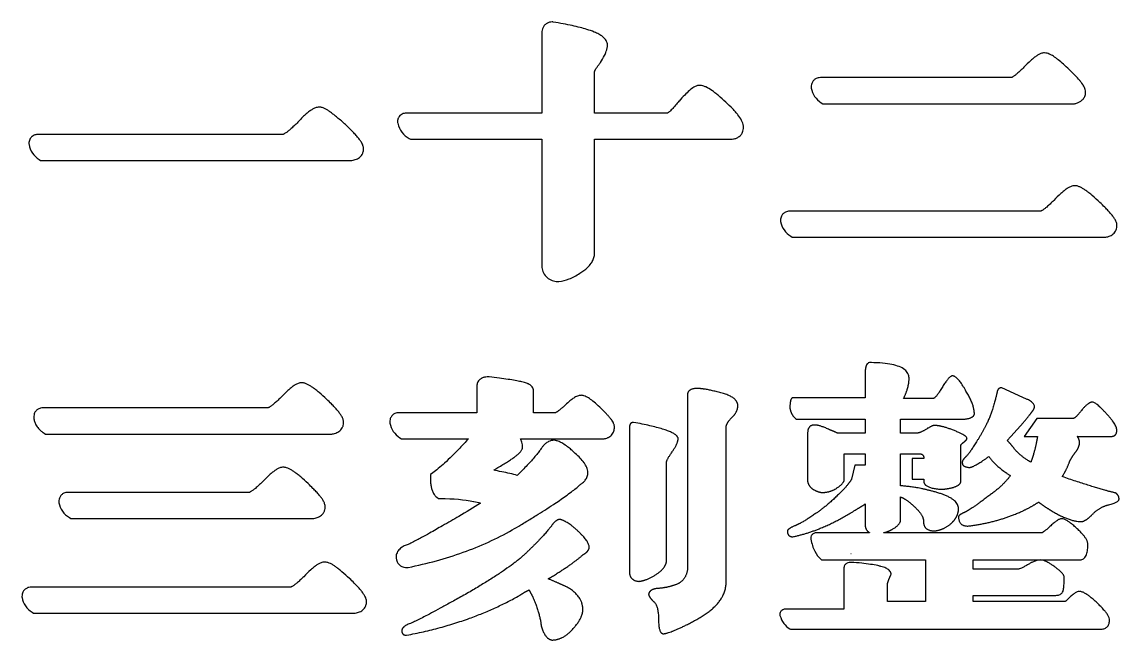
# Model space of a CAD drawing. Header units: millimetres. Extents: x 7 to 1486, y 45 to 924.
# Drawn here: x 761 to 1485, y 45 to 452 of the extents above; entities that cross this region are included whole.
import ezdxf

# ---------------------------------------------------------------- set-up
doc = ezdxf.new("R2010")
doc.units = ezdxf.units.MM
doc.layers.add('Default', color=18, linetype='Continuous', true_color=0x000000)

msp = doc.modelspace()

# ---------------------------------------------------------------- linework, layer by layer
at = {"layer": 'Default'}
for p, q in [((1413.81, 415.74), (1287.95, 415.74)), ((933.42, 378.26), (771.99, 378.26)), ((1433.27, 327.64), (1267.75, 327.64)), ((1317.4, 220.6), (1317.4, 204.54)), ((1421.32, 204.78), (1407.45, 211.1)), ((1317.4, 204.54), (1269.94, 204.54)), ((1362.43, 203.97), (1342.71, 203.97)), ((923.41, 197.82), (775.16, 197.82)), ((1271.89, 190.42), (1317.4, 190.42)), ((1317.4, 190.42), (1317.4, 181.17)), ((1340.77, 190.42), (1383.36, 190.42)), ((1340.77, 181.17), (1340.77, 190.42)), ((1413.54, 178.98), (1421.81, 188.23)), ((1454.42, 190.79), (1430.57, 190.79)), ((1279.44, 181.66), (1279.44, 149.29)), ((1317.4, 181.17), (1299.15, 181.17)), ((1351.72, 181.17), (1340.77, 181.17)), ((1411.1, 176.3), (1413.54, 178.98)), ((1422.3, 178.98), (1431.06, 178.98)), ((1303.53, 167.54), (1317.4, 167.54)), ((1340.77, 167.54), (1353.18, 167.54)), ((1380.44, 148.8), (1380.44, 173.14)), ((1303.53, 150.75), (1303.53, 159.99)), ((1310.47, 159.99), (1308.4, 150.75)), ((1317.4, 159.99), (1310.47, 159.99)), ((1340.77, 150.75), (1340.77, 159.99)), ((1348.43, 164.38), (1348.43, 150.75)), ((1356.1, 164.38), (1348.43, 164.38)), ((1303.53, 150.02), (1303.53, 150.75)), ((1340.77, 146.37), (1340.77, 150.75)), ((1348.43, 150.75), (1356.1, 150.75)), ((1356.1, 150.75), (1356.1, 148.56)), ((911.25, 142.09), (791.71, 142.09)), ((1340.77, 123.73), (1340.77, 139.06)), ((1317.4, 134.44), (1317.4, 120.57)), ((1446.8, 124.72), (1446.55, 124.68)), ((1447.06, 124.7), (1446.8, 124.72)), ((1439.19, 119.55), (1439.18, 119.53)), ((1439.21, 119.57), (1439.19, 119.55)), ((1457.26, 118.08), (1457.24, 118.09)), ((1457.27, 118.06), (1457.26, 118.08)), ((1281.57, 111.75), (1281.57, 111.49)), ((1281.57, 111.49), (1281.64, 111.23)), ((1320.32, 115.46), (1285.76, 115.46)), ((1434.17, 115.46), (1329.57, 115.46)), ((1307.99, 101.58), (1307.91, 101.58)), ((1308.07, 101.58), (1307.99, 101.58)), ((1464.21, 108.45), (1464.2, 108.54)), ((1464.21, 108.35), (1464.21, 108.45)), ((1357.26, 97.57), (1357.26, 70)), ((1388.52, 91.36), (1388.52, 97.57)), ((1388.52, 97.57), (1459.29, 97.57)), ((1433.36, 97.45), (1433.25, 97.45)), ((1433.47, 97.44), (1433.36, 97.45)), ((1303.23, 91.33), (1303.23, 65.08)), ((1334.36, 87.66), (1334.53, 88.02)), ((1334.53, 88.02), (1334.48, 88.41)), ((1418.2, 91.36), (1388.52, 91.36)), ((1442.22, 93.14), (1442.21, 93.15)), ((1442.24, 93.13), (1442.22, 93.14)), ((1332.06, 70), (1332.06, 81.85)), ((1448.64, 84.01), (1448.61, 86.48)), ((938.5, 79.54), (767.37, 79.54)), ((1388.52, 70), (1388.52, 74.11)), ((1388.52, 74.11), (1443.23, 74.11)), ((1458.51, 76.77), (1458.31, 76.74)), ((1458.71, 76.75), (1458.51, 76.77)), ((1357.26, 70), (1332.06, 70)), ((1443.74, 70), (1388.52, 70)), ((1261.13, 61.37), (1261.13, 61.11)), ((1261.13, 61.11), (1261.2, 60.85)), ((1303.23, 65.08), (1265.32, 65.08)), ((1478.57, 58.13), (1478.54, 58.3)), ((1478.57, 57.97), (1478.57, 58.13)), ((1267.79, 52.06), (1268.23, 51.83)), ((1268.23, 51.83), (1473.16, 51.83))]:
    msp.add_line(p, q, dxfattribs=at)
for points in [[(1111.69, 452.44), (1111.36, 452.49), (1111.02, 452.49)], [(1104.1, 444.6), (1104.1, 392.38), (1015.13, 392.38)], [(1147.39, 437.3), (1147.39, 437.63), (1147.33, 437.96)], [(1142.64, 425.59), (1142.74, 425.71), (1142.82, 425.83)], [(1187.08, 392.38), (1138.87, 392.38), (1138.87, 419.67)], [(1208.35, 410.63), (1208.06, 410.64), (1207.76, 410.62)], [(1281.76, 409.55), (1281.76, 409.22), (1281.82, 408.9)], [(1194.67, 400.29), (1194.61, 400.22), (1194.55, 400.15)], [(1288.46, 399.14), (1289.45, 398.5), (1455.4, 398.5), (1455.88, 398.62)], [(1008.94, 386.68), (1008.94, 386.14), (1009.08, 385.62)], [(1237.19, 383.27), (1237.19, 383.5), (1237.17, 383.74)], [(765.8, 372.32), (765.8, 372), (765.85, 371.69)], [(1016.66, 375.6), (1017.54, 375.13), (1104.1, 375.13), (1104.1, 290.76), (1104.13, 290.49)], [(1138.79, 298.28), (1138.87, 298.66), (1138.87, 375.13), (1228.57, 375.13)], [(772.5, 361.66), (773.49, 361.02), (978.47, 361.02), (978.79, 361.07)], [(1261.56, 321.45), (1261.56, 321.12), (1261.62, 320.79)], [(1268.26, 311.04), (1269.25, 310.39), (1475.7, 310.39), (1476.05, 310.45)], [(1114.59, 281.2), (1114.93, 281.17), (1115.26, 281.2)], [(1069.36, 218.24), (1069.14, 218.27), (1068.91, 218.27)], [(1061.26, 212.32), (1061.26, 194.66), (1010.02, 194.66)], [(1113.15, 194.66), (1098.71, 194.66), (1098.71, 208.91)], [(768.97, 191.63), (768.97, 191.41), (768.99, 191.19)], [(1003.83, 188.47), (1003.83, 188.14), (1003.88, 187.81)], [(1430.57, 190.79), (1422.3, 178.98)], [(775.75, 181.16), (776.71, 180.58), (965.59, 180.58), (965.93, 180.64)], [(1010.52, 178.05), (1011.51, 177.41), (1055.66, 177.41)], [(1090.02, 177.41), (1145.3, 177.41), (1145.75, 177.51)], [(1113.1, 176.31), (1112.67, 176.41), (1112.24, 176.41)], [(1457.26, 178.98), (1479.98, 178.98)], [(1303.53, 159.99), (1303.53, 167.54)], [(1317.4, 167.54), (1317.4, 159.99)], [(1340.77, 159.99), (1340.77, 167.54)], [(1032.25, 154.96), (1030.6, 153.76), (1030.6, 151.72)], [(1034.74, 138.89), (1035.85, 137.98), (1037.27, 137.98)], [(785.52, 135.9), (785.52, 135.57), (785.57, 135.24)], [(1059.12, 136.12), (1059.2, 136.1), (1059.28, 136.09)], [(792.54, 125.43), (793.5, 124.84), (953.42, 124.84), (953.76, 124.9)], [(1007.98, 100), (1007.96, 99.82), (1007.96, 99.64)], [(1288.23, 97.92), (1288.67, 97.57), (1357.26, 97.57)], [(1015.13, 92.47), (1015.52, 92.47), (1015.91, 92.55)], [(761.18, 73.35), (761.18, 73.02), (761.23, 72.69)], [(767.87, 62.94), (768.87, 62.29), (980.67, 62.29), (981.02, 62.36)]]:
    msp.add_lwpolyline(points, dxfattribs=at)
for points, degree, knots in [([(1111.02, 452.49), (1110.41, 452.49), (1109.48, 452.39), (1108.41, 452.04), (1107.63, 451.68), (1106.88, 451.22), (1106.08, 450.51), (1105.23, 449.45), (1104.55, 448.01), (1104.16, 446.29), (1104.1, 445.16), (1104.1, 444.6)], 3, [150.845032, 150.845032, 150.845032, 150.845032, 152.66614, 153.630393, 154.227689, 155.239543, 156.2514, 157.434429, 159.282396, 161.003792, 162.681239, 162.681239, 162.681239, 162.681239]), ([(1147.33, 437.96), (1147.24, 438.52), (1146.91, 439.58), (1146.15, 440.84), (1145.26, 441.89), (1144.26, 442.8), (1143.04, 443.66), (1141.2, 444.74), (1138.15, 446.12), (1134, 447.54), (1129.14, 448.89), (1123.95, 450.11), (1118.06, 451.31), (1113.89, 452.06), (1111.69, 452.44)], 3, [110.110017, 110.110017, 110.110017, 110.110017, 111.821661, 113.415281, 114.493331, 115.964229, 117.445324, 118.983271, 122.354808, 127.466097, 132.139996, 137.467646, 143.472706, 150.167751, 150.167751, 150.167751, 150.167751]), ([(1142.82, 425.83), (1143.78, 427.28), (1145.21, 429.63), (1146.59, 432.82), (1147.24, 435.17), (1147.39, 436.59), (1147.39, 437.3)], 3, [96.936046, 96.936046, 96.936046, 96.936046, 102.140116, 105.182128, 107.328924, 109.447917, 109.447917, 109.447917, 109.447917]), ([(1435.68, 432.05), (1435.26, 432.05), (1434.46, 431.97), (1433.34, 431.65), (1432.05, 431.11), (1430.48, 430.19), (1428.61, 428.8), (1425.72, 426.29), (1423.58, 424.13), (1422.1, 422.56)], 3, [0, 0, 0, 0, 1.262179, 2.407319, 3.494056, 5.458204, 7.82087, 10.497101, 16.942587, 16.942587, 16.942587, 16.942587]), ([(1455.88, 398.62), (1456.56, 398.79), (1457.91, 399.21), (1459.49, 400.06), (1460.62, 400.99), (1461.66, 402.13), (1462.41, 403.54), (1462.75, 405.06), (1462.86, 406.41), (1462.63, 407.86), (1462.13, 409.11), (1461.55, 410.24), (1460.85, 411.36), (1459.88, 412.68), (1458.29, 414.63), (1455.68, 417.48), (1452.1, 420.99), (1448.33, 424.49), (1445.36, 427.04), (1443.37, 428.57), (1442.11, 429.47), (1440.93, 430.25), (1439.76, 430.9), (1438.59, 431.45), (1437.33, 431.9), (1436.25, 432.05), (1435.68, 432.05)], 3, [163.874282, 163.874282, 163.874282, 163.874282, 165.979662, 168.106504, 169.212333, 170.360664, 172.730872, 173.910199, 175.041838, 176.765618, 178.270276, 179.073192, 180.588175, 182.214328, 183.991783, 188.109021, 193.816569, 199.014217, 203.569617, 205.548647, 206.533789, 208.219562, 209.782089, 210.557355, 212.084246, 213.791074, 213.791074, 213.791074, 213.791074]), ([(1138.87, 419.67), (1138.9, 419.78), (1139.03, 420.13), (1139.28, 420.65), (1139.71, 421.43), (1140.36, 422.47), (1141.37, 423.93), (1142.19, 425.01), (1142.64, 425.59)], 3, [89.592443, 89.592443, 89.592443, 89.592443, 89.917853, 90.71398, 91.32652, 92.573549, 94.420966, 96.631725, 96.631725, 96.631725, 96.631725]), ([(1422.1, 422.56), (1421.31, 421.77), (1419.84, 420.34), (1417.85, 418.55), (1416.39, 417.37), (1415.42, 416.66), (1414.81, 416.26), (1414.29, 415.96), (1413.98, 415.81), (1413.81, 415.74)], 3, [16.942587, 16.942587, 16.942587, 16.942587, 20.296377, 23.093721, 24.984821, 25.920521, 26.688467, 27.184098, 27.721918, 27.721918, 27.721918, 27.721918]), ([(1287.95, 415.74), (1287.4, 415.74), (1286.44, 415.65), (1285.2, 415.24), (1284.25, 414.7), (1283.2, 413.84), (1282.38, 412.64), (1281.86, 411.07), (1281.76, 410.11), (1281.76, 409.55)], 3, [68.60865, 68.60865, 68.60865, 68.60865, 70.267103, 71.49923, 72.49477, 73.528134, 75.557038, 76.789165, 78.447618, 78.447618, 78.447618, 78.447618]), ([(1207.76, 410.62), (1207.43, 410.59), (1206.8, 410.47), (1205.66, 410.1), (1203.83, 409.15), (1201.31, 407.16), (1198.09, 404.06), (1195.88, 401.64), (1194.67, 400.29)], 3, [0, 0, 0, 0, 1.010602, 1.917061, 3.595616, 7.148341, 11.536144, 16.982691, 16.982691, 16.982691, 16.982691]), ([(1225.47, 399.57), (1223.87, 401.09), (1221.54, 403.22), (1218.41, 405.76), (1215.72, 407.72), (1213.1, 409.31), (1210.4, 410.34), (1209.04, 410.59), (1208.35, 410.63)], 3, [508.711854, 508.711854, 508.711854, 508.711854, 515.321548, 518.189634, 520.786803, 525.301216, 527.355328, 529.431648, 529.431648, 529.431648, 529.431648]), ([(1194.55, 400.15), (1193.84, 399.27), (1192.51, 397.67), (1190.49, 395.41), (1188.97, 393.87), (1187.93, 392.98), (1187.48, 392.64), (1187.22, 392.46), (1187.08, 392.38)], 3, [17.164098, 17.164098, 17.164098, 17.164098, 20.563842, 23.40114, 26.265932, 27.045525, 27.483485, 27.974035, 27.974035, 27.974035, 27.974035]), ([(1237.17, 383.74), (1237.09, 384.41), (1236.76, 385.72), (1235.6, 388.26), (1233.9, 390.69), (1231.85, 393.15), (1229.22, 396.01), (1227.03, 398.13), (1225.47, 399.57)], 3, [488.695976, 488.695976, 488.695976, 488.695976, 490.724181, 492.715362, 497.071689, 499.575186, 502.33973, 508.711854, 508.711854, 508.711854, 508.711854]), ([(957.2, 396.27), (956.76, 396.27), (955.92, 396.18), (954.73, 395.84), (953.36, 395.25), (951.7, 394.25), (949.68, 392.71), (946.55, 389.93), (944.23, 387.53), (942.64, 385.8)], 3, [0, 0, 0, 0, 1.326084, 2.534349, 3.688141, 5.79408, 8.355613, 11.279765, 18.35312, 18.35312, 18.35312, 18.35312]), ([(974.52, 384.75), (972.77, 386.35), (970.25, 388.59), (966.97, 391.27), (964.87, 392.86), (962.95, 394.17), (961.14, 395.22), (959.62, 395.87), (958.3, 396.21), (957.58, 396.27), (957.2, 396.27)], 3, [225.327195, 225.327195, 225.327195, 225.327195, 232.444138, 235.427683, 238.051783, 240.345279, 242.385431, 244.310057, 245.3237, 246.456914, 246.456914, 246.456914, 246.456914]), ([(1015.13, 392.38), (1014.73, 392.38), (1013.88, 392.33), (1012.56, 392.01), (1011.41, 391.44), (1010.32, 390.54), (1009.69, 389.67), (1009.29, 388.76), (1009.02, 387.9), (1008.94, 387.15), (1008.94, 386.68)], 3, [228.124927, 228.124927, 228.124927, 228.124927, 229.330635, 230.659127, 232.171675, 233.165379, 234.864422, 235.358805, 236.144764, 237.578302, 237.578302, 237.578302, 237.578302]), ([(942.64, 385.8), (941.76, 384.92), (940.13, 383.34), (937.92, 381.36), (936.31, 380.05), (935.23, 379.27), (934.55, 378.83), (933.97, 378.5), (933.61, 378.33), (933.42, 378.26)], 3, [18.35312, 18.35312, 18.35312, 18.35312, 22.06933, 25.165347, 27.256786, 28.292031, 29.141273, 29.706605, 30.307787, 30.307787, 30.307787, 30.307787]), ([(978.79, 361.07), (979.82, 361.24), (981.36, 361.64), (983.26, 362.62), (984.57, 363.67), (985.45, 364.81), (985.98, 365.86), (986.36, 366.96), (986.53, 368.06), (986.51, 369.09), (986.41, 369.93), (986.16, 370.86), (985.7, 371.98), (984.94, 373.37), (983.74, 375.1), (982.06, 377.14), (979.03, 380.46), (976.43, 382.97), (974.52, 384.75)], 3, [192.957444, 192.957444, 192.957444, 192.957444, 196.087764, 197.679648, 199.347425, 201.095647, 201.982152, 202.862038, 204.576819, 205.303144, 205.937931, 207.105099, 208.196633, 209.555964, 211.865761, 214.4857, 217.496979, 225.327195, 225.327195, 225.327195, 225.327195]), ([(771.99, 378.26), (771.56, 378.26), (770.9, 378.22), (770.02, 378.03), (769.06, 377.7), (768.07, 377.14), (767.03, 376.15), (766.32, 375.03), (765.88, 373.66), (765.8, 372.78), (765.8, 372.32)], 3, [80.167252, 80.167252, 80.167252, 80.167252, 81.454511, 82.145586, 82.883463, 84.487747, 85.508542, 87.187628, 88.421853, 89.81055, 89.81055, 89.81055, 89.81055]), ([(1228.57, 375.13), (1229.23, 375.13), (1230.24, 375.2), (1231.55, 375.49), (1232.88, 375.93), (1234.19, 376.68), (1235.57, 377.99), (1236.5, 379.48), (1237.09, 381.36), (1237.19, 382.6), (1237.19, 383.27)], 3, [474.828658, 474.828658, 474.828658, 474.828658, 476.824135, 477.830987, 478.86321, 481.007946, 482.335533, 484.52999, 486.20868, 488.227005, 488.227005, 488.227005, 488.227005]), ([(1455.64, 344.43), (1455.21, 344.43), (1454.4, 344.35), (1453.27, 344.02), (1451.96, 343.46), (1450.39, 342.53), (1448.48, 341.1), (1445.53, 338.53), (1443.33, 336.31), (1441.82, 334.7)], 3, [0, 0, 0, 0, 1.281535, 2.43812, 3.534511, 5.522019, 7.925741, 10.661297, 17.28129, 17.28129, 17.28129, 17.28129]), ([(1472.26, 333.37), (1470.61, 334.9), (1468.24, 337.05), (1465.13, 339.62), (1463.12, 341.14), (1461.27, 342.41), (1459.51, 343.42), (1458.01, 344.05), (1456.71, 344.37), (1456.01, 344.43), (1455.64, 344.43)], 3, [222.847709, 222.847709, 222.847709, 222.847709, 229.598125, 232.439793, 234.950686, 237.160688, 239.146295, 241.040087, 242.039109, 243.145265, 243.145265, 243.145265, 243.145265]), ([(1441.82, 334.7), (1441, 333.89), (1439.48, 332.41), (1437.43, 330.56), (1435.93, 329.33), (1434.93, 328.6), (1434.3, 328.18), (1433.76, 327.87), (1433.44, 327.71), (1433.27, 327.64)], 3, [17.28129, 17.28129, 17.28129, 17.28129, 20.744753, 23.633403, 25.586483, 26.553073, 27.346982, 27.85811, 28.414832, 28.414832, 28.414832, 28.414832]), ([(1476.05, 310.45), (1476.55, 310.54), (1477.54, 310.76), (1478.99, 311.28), (1480.37, 312.04), (1481.63, 313.09), (1482.64, 314.45), (1483.29, 316.02), (1483.49, 317.38), (1483.5, 318.38), (1483.4, 319.2), (1483.17, 320.1), (1482.75, 321.14), (1482.07, 322.43), (1481, 324.02), (1479.47, 325.93), (1477.62, 328.01), (1475.19, 330.53), (1473.35, 332.33), (1472.26, 333.37)], 3, [191.804823, 191.804823, 191.804823, 191.804823, 193.326648, 194.847126, 196.409624, 198.03928, 199.737001, 201.446467, 203.102491, 203.82598, 204.445223, 205.570954, 206.610082, 207.805223, 209.946811, 212.358134, 215.133966, 218.304915, 222.847709, 222.847709, 222.847709, 222.847709]), ([(1267.75, 327.64), (1267.2, 327.64), (1266.24, 327.55), (1265, 327.13), (1264.05, 326.6), (1263, 325.73), (1262.18, 324.53), (1261.66, 322.97), (1261.56, 322), (1261.56, 321.45)], 3, [78.428683, 78.428683, 78.428683, 78.428683, 80.087136, 81.319263, 82.314803, 83.348167, 85.377071, 86.609198, 88.267651, 88.267651, 88.267651, 88.267651]), ([(1129.23, 286.68), (1130.14, 287.23), (1131.85, 288.37), (1134.4, 290.5), (1136.51, 292.9), (1138.05, 295.61), (1138.61, 297.38), (1138.79, 298.28)], 3, [392.373196, 392.373196, 392.373196, 392.373196, 395.554897, 398.538009, 402.323916, 405.095117, 407.845712, 407.845712, 407.845712, 407.845712]), ([(1104.13, 290.49), (1104.31, 289.23), (1105, 286.75), (1107.39, 283.66), (1110.8, 281.77), (1113.32, 281.3), (1114.59, 281.2)], 3, [341.891434, 341.891434, 341.891434, 341.891434, 345.688991, 349.530965, 353.343085, 357.172859, 357.172859, 357.172859, 357.172859]), ([(1342.71, 203.97), (1346.36, 211.45), (1346.36, 217.27), (1346.36, 227.67), (1320.32, 227.67), (1317.4, 227.67), (1317.4, 220.6)], 2, [903.618039, 903.618039, 903.618039, 904.951373, 904.951373, 906.284706, 906.284706, 907.618039, 907.618039, 907.618039]), ([(1068.91, 218.27), (1068.34, 218.27), (1067.47, 218.23), (1066.32, 218.04), (1065.45, 217.82), (1064.66, 217.51), (1063.87, 217.09), (1063.07, 216.51), (1062.28, 215.64), (1061.68, 214.6), (1061.33, 213.46), (1061.26, 212.69), (1061.26, 212.32)], 3, [37.137007, 37.137007, 37.137007, 37.137007, 38.870029, 39.734771, 40.627426, 41.571999, 42.246029, 43.335783, 44.513885, 45.734716, 46.930481, 48.047113, 48.047113, 48.047113, 48.047113]), ([(1098.71, 208.91), (1098.71, 209.44), (1098.53, 210.47), (1097.85, 211.66), (1097.08, 212.46), (1096.24, 213.09), (1095.41, 213.53), (1094.37, 213.97), (1093.26, 214.36), (1091.79, 214.77), (1089.57, 215.3), (1086.23, 215.95), (1081.52, 216.71), (1075.77, 217.49), (1071.61, 217.99), (1069.36, 218.24)], 3, [4.150594, 4.150594, 4.150594, 4.150594, 5.723099, 7.247424, 8.219918, 9.019025, 10.388674, 11.046083, 12.406665, 13.914948, 15.609263, 19.25952, 24.116104, 29.919064, 36.685618, 36.685618, 36.685618, 36.685618]), ([(945.76, 214.37), (945.34, 214.37), (944.53, 214.29), (943.39, 213.96), (942.09, 213.4), (940.51, 212.47), (938.61, 211.04), (935.66, 208.48), (933.47, 206.26), (931.96, 204.67)], 3, [0, 0, 0, 0, 1.281535, 2.43812, 3.534511, 5.522019, 7.925741, 10.661297, 17.250955, 17.250955, 17.250955, 17.250955]), ([(962.13, 203.55), (960.52, 205.05), (958.2, 207.15), (955.14, 209.66), (953.17, 211.15), (951.35, 212.39), (949.6, 213.38), (948.11, 214), (946.82, 214.31), (946.13, 214.37), (945.76, 214.37)], 3, [176.991364, 176.991364, 176.991364, 176.991364, 183.597038, 186.382665, 188.848758, 191.025434, 192.988182, 194.866259, 195.856274, 196.947839, 196.947839, 196.947839, 196.947839]), ([(931.96, 204.67), (931.15, 203.87), (929.63, 202.44), (927.57, 200.64), (926.08, 199.46), (925.08, 198.75), (924.45, 198.34), (923.91, 198.04), (923.59, 197.89), (923.41, 197.82)], 3, [17.250955, 17.250955, 17.250955, 17.250955, 20.664438, 23.512507, 25.440158, 26.396632, 27.182086, 27.692619, 28.245263, 28.245263, 28.245263, 28.245263]), ([(965.93, 180.64), (966.93, 180.81), (968.42, 181.22), (970.26, 182.22), (971.52, 183.28), (972.36, 184.42), (972.86, 185.44), (973.21, 186.51), (973.38, 187.57), (973.38, 188.58), (973.28, 189.39), (973.04, 190.3), (972.62, 191.34), (971.93, 192.64), (970.85, 194.24), (969.31, 196.16), (967.45, 198.25), (965.04, 200.75), (963.21, 202.53), (962.13, 203.55)], 3, [145.94678, 145.94678, 145.94678, 145.94678, 148.994489, 150.557189, 152.193064, 153.897102, 154.756091, 155.606249, 157.261532, 157.981528, 158.603976, 159.731714, 160.769986, 161.983462, 164.136635, 166.564047, 169.349184, 172.530356, 176.991364, 176.991364, 176.991364, 176.991364]), ([(1143.23, 197.45), (1141.98, 198.62), (1139.69, 200.71), (1136.42, 203.35), (1133.89, 205.02), (1132.09, 205.77), (1130.96, 206.04), (1130.04, 206.13), (1129.15, 206.06), (1128.13, 205.84), (1126.99, 205.4), (1125.72, 204.72), (1124.01, 203.58), (1121.73, 201.75), (1119.95, 200.09), (1118.99, 199.17)], 3, [600.592112, 600.592112, 600.592112, 600.592112, 605.738252, 609.863493, 613.207728, 614.808461, 615.688171, 616.686467, 617.571479, 618.368667, 619.813997, 621.214458, 622.674681, 625.984129, 629.971003, 629.971003, 629.971003, 629.971003]), ([(1427.65, 195.53), (1429.11, 197.23), (1429.11, 198.69), (1429.11, 201.61), (1421.32, 204.78)], 2, [14.409865, 14.409865, 14.409865, 15.409865, 15.409865, 16.409865, 16.409865, 16.409865]), ([(775.16, 197.82), (774.6, 197.82), (773.64, 197.73), (772.4, 197.32), (771.45, 196.78), (770.41, 195.92), (769.58, 194.72), (769.06, 193.15), (768.97, 192.19), (768.97, 191.63)], 3, [74.348628, 74.348628, 74.348628, 74.348628, 76.00708, 77.239208, 78.234747, 79.268112, 81.297015, 82.529143, 84.187596, 84.187596, 84.187596, 84.187596]), ([(1118.99, 199.17), (1118.42, 198.65), (1117.37, 197.71), (1115.78, 196.38), (1114.59, 195.5), (1113.8, 195), (1113.45, 194.8), (1113.26, 194.71), (1113.15, 194.66)], 3, [629.971003, 629.971003, 629.971003, 629.971003, 632.280259, 634.214982, 636.180127, 636.715961, 637.025555, 637.371444, 637.371444, 637.371444, 637.371444]), ([(1145.75, 177.51), (1146.19, 177.62), (1146.85, 177.81), (1147.7, 178.17), (1148.99, 178.83), (1150.33, 179.98), (1151.36, 181.7), (1151.84, 183.1), (1152, 184.29), (1152.02, 185.18), (1151.97, 185.92), (1151.78, 186.73), (1151.47, 187.58), (1150.98, 188.58), (1150.22, 189.77), (1149.12, 191.21), (1147.8, 192.77), (1145.83, 194.89), (1144.26, 196.45), (1143.23, 197.45)], 3, [574.409731, 574.409731, 574.409731, 574.409731, 575.772264, 576.467607, 577.176012, 580.139296, 581.650802, 583.132299, 584.557657, 585.231757, 585.799292, 586.802561, 587.690648, 588.524873, 590.132489, 591.929034, 593.961474, 596.262807, 600.592112, 600.592112, 600.592112, 600.592112]), ([(1225.65, 185.55), (1226.38, 188.71), (1230.03, 192.12), (1233.44, 195.28), (1233.44, 199.91)], 2, [-6, -6, -6, -5, -5, -4, -4, -4]), ([(1401.37, 196.74), (1398.45, 187.74), (1392.12, 177.52), (1386.03, 167.54), (1383.84, 165.59)], 2, [19.409865, 19.409865, 19.409865, 20.409865, 20.409865, 21.409865, 21.409865, 21.409865]), ([(1479.98, 178.98), (1483.39, 179.29), (1483.39, 183.02), (1483.39, 186.75), (1476.33, 194.2), (1469.51, 201.66), (1467.32, 201.66), (1464.89, 201.66), (1460.51, 196.69)], 2, [46.409865, 46.409865, 46.409865, 47.409865, 47.409865, 48.409865, 48.409865, 49.409865, 49.409865, 50.409865, 50.409865, 50.409865]), ([(768.99, 191.19), (769.08, 190.42), (769.38, 188.88), (770.36, 186.46), (771.86, 184.31), (773.76, 182.49), (775.06, 181.58), (775.75, 181.16)], 3, [84.630677, 84.630677, 84.630677, 84.630677, 86.969613, 89.305165, 92.420575, 94.77532, 97.179248, 97.179248, 97.179248, 97.179248]), ([(1010.02, 194.66), (1009.46, 194.66), (1008.5, 194.57), (1007.26, 194.15), (1006.31, 193.62), (1005.26, 192.75), (1004.44, 191.55), (1003.92, 189.99), (1003.83, 189.02), (1003.83, 188.47)], 3, [84.725376, 84.725376, 84.725376, 84.725376, 86.383829, 87.615956, 88.611496, 89.64486, 91.673764, 92.905891, 94.564344, 94.564344, 94.564344, 94.564344]), ([(1294.52, 183.12), (1287.47, 186.52), (1284.06, 186.52), (1279.68, 186.52), (1279.44, 181.66)], 2, [915.176467, 915.176467, 915.176467, 916.176467, 916.176467, 917.176467, 917.176467, 917.176467]), ([(1382.63, 175.33), (1384.57, 176.79), (1384.57, 177.76), (1384.57, 179.22), (1376.79, 182.63)], 2, [889.618039, 889.618039, 889.618039, 890.618039, 890.618039, 891.618039, 891.618039, 891.618039]), ([(1078.49, 160.44), (1079.48, 161.04), (1081.33, 162.17), (1083.87, 163.81), (1085.89, 165.2), (1087.32, 166.28), (1088.28, 167.08), (1089.01, 167.74), (1089.67, 168.42), (1090.28, 169.15), (1090.74, 169.88), (1091.18, 170.82), (1091.39, 171.67), (1091.42, 172.65), (1091.34, 173.73), (1090.96, 175.41), (1090.4, 176.7), (1090.02, 177.41)], 3, [532.180782, 532.180782, 532.180782, 532.180782, 535.654916, 538.667264, 541.262479, 543.020591, 544.047235, 545.012024, 545.944825, 546.893658, 547.889173, 548.497002, 550.004364, 550.508224, 551.435661, 553.248513, 555.650338, 555.650338, 555.650338, 555.650338]), ([(1112.24, 176.41), (1111.6, 176.41), (1110.34, 176.26), (1108.37, 175.57), (1106.64, 174.43), (1105.17, 172.99), (1104.42, 172.02), (1104.07, 171.5)], 3, [468.196404, 468.196404, 468.196404, 468.196404, 470.093525, 471.977992, 474.434817, 476.260278, 478.123723, 478.123723, 478.123723, 478.123723]), ([(1126.15, 167.79), (1125.31, 168.61), (1123.66, 170.13), (1120.93, 172.37), (1118.25, 174.2), (1115.57, 175.58), (1113.93, 176.13), (1113.1, 176.31)], 3, [451.552265, 451.552265, 451.552265, 451.552265, 455.081785, 458.288775, 462.141565, 464.78876, 467.318226, 467.318226, 467.318226, 467.318226]), ([(1049.97, 171.29), (1048.24, 169.48), (1044.96, 166.14), (1040.25, 161.61), (1036.11, 157.94), (1033.48, 155.85), (1032.25, 154.96)], 3, [144.604208, 144.604208, 144.604208, 144.604208, 152.120402, 158.649692, 164.191976, 168.72768, 168.72768, 168.72768, 168.72768]), ([(1104.07, 171.5), (1103.59, 170.8), (1102.5, 169.29), (1099.85, 165.95), (1095.65, 161.18), (1091.42, 156.78), (1088.7, 154.03), (1088.05, 153.4), (1087.93, 153.29)], 3, [478.123723, 478.123723, 478.123723, 478.123723, 480.695315, 483.686995, 490.909473, 499.765384, 502.00275, 502.49602, 502.49602, 502.49602, 502.49602]), ([(1129.26, 147.05), (1129.87, 147.44), (1131.16, 148.36), (1132.88, 150.12), (1134.17, 152.45), (1134.6, 154.83), (1134.34, 156.92), (1133.77, 158.6), (1132.96, 160.16), (1131.58, 162.22), (1129.35, 164.82), (1127.29, 166.77), (1126.15, 167.79)], 3, [425.916917, 425.916917, 425.916917, 425.916917, 428.090148, 430.643779, 433.273812, 435.980188, 437.805358, 439.542774, 441.269675, 443.056445, 446.974039, 451.552265, 451.552265, 451.552265, 451.552265]), ([(1072.44, 156.77), (1073.32, 157.35), (1075.33, 158.59), (1077.36, 159.79), (1078.49, 160.44)], 3, [525.102477, 525.102477, 525.102477, 525.102477, 528.27835, 532.180782, 532.180782, 532.180782, 532.180782]), ([(1383.84, 165.59), (1381.41, 163.4), (1381.41, 161.94), (1381.41, 158.53), (1386.52, 158.53)], 2, [21.409865, 21.409865, 21.409865, 22.409865, 22.409865, 23.409865, 23.409865, 23.409865]), ([(933.6, 158.64), (933.17, 158.64), (932.36, 158.55), (931.22, 158.23), (929.92, 157.67), (928.34, 156.74), (926.44, 155.31), (923.49, 152.74), (921.3, 150.53), (919.8, 148.93)], 3, [0, 0, 0, 0, 1.281535, 2.43812, 3.534511, 5.522019, 7.925741, 10.661297, 17.250955, 17.250955, 17.250955, 17.250955]), ([(949.97, 147.82), (948.35, 149.32), (946.03, 151.42), (942.98, 153.93), (941, 155.42), (939.18, 156.66), (937.43, 157.65), (935.94, 158.27), (934.65, 158.58), (933.96, 158.64), (933.6, 158.64)], 3, [191.631567, 191.631567, 191.631567, 191.631567, 198.237242, 201.022869, 203.488962, 205.665638, 207.628386, 209.506462, 210.496478, 211.588042, 211.588042, 211.588042, 211.588042]), ([(919.8, 148.93), (918.98, 148.14), (917.46, 146.71), (915.4, 144.91), (913.91, 143.72), (912.91, 143.02), (912.28, 142.61), (911.74, 142.31), (911.42, 142.16), (911.25, 142.09)], 3, [17.250955, 17.250955, 17.250955, 17.250955, 20.664438, 23.512507, 25.440158, 26.396632, 27.182086, 27.692619, 28.245263, 28.245263, 28.245263, 28.245263]), ([(953.76, 124.9), (954.76, 125.08), (956.26, 125.49), (958.09, 126.49), (959.35, 127.55), (960.19, 128.68), (960.69, 129.71), (961.05, 130.77), (961.21, 131.84), (961.21, 132.84), (961.11, 133.66), (960.88, 134.56), (960.46, 135.61), (959.76, 136.91), (958.68, 138.51), (957.14, 140.42), (955.28, 142.51), (952.87, 145.02), (951.04, 146.79), (949.97, 147.82)], 3, [160.586983, 160.586983, 160.586983, 160.586983, 163.634693, 165.197393, 166.833267, 168.537306, 169.396295, 170.246453, 171.901735, 172.621732, 173.244179, 174.371917, 175.410189, 176.623666, 178.776839, 181.20425, 183.989388, 187.17056, 191.631567, 191.631567, 191.631567, 191.631567]), ([(1015.91, 92.55), (1022.19, 93.8), (1034.45, 96.67), (1052.18, 102.24), (1068.92, 109.03), (1081.47, 115.4), (1089.59, 120.21), (1094.81, 123.38), (1101.99, 127.79), (1110.72, 133.34), (1118.45, 138.6), (1123.4, 142.23), (1126.56, 144.7), (1128.42, 146.29), (1129.26, 147.05)], 3, [298.858911, 298.858911, 298.858911, 298.858911, 318.071794, 336.607001, 354.570937, 372.226374, 378.790679, 382.869779, 390.551734, 404.073825, 413.888575, 418.586991, 422.509889, 425.916917, 425.916917, 425.916917, 425.916917]), ([(1030.6, 151.72), (1030.6, 150.74), (1030.65, 148.86), (1030.96, 146.29), (1031.41, 144.33), (1032.04, 142.51), (1032.98, 140.66), (1034.09, 139.42), (1034.74, 138.89)], 3, [172.811826, 172.811826, 172.811826, 172.811826, 175.760547, 178.455375, 180.558986, 181.784781, 184.225662, 186.736943, 186.736943, 186.736943, 186.736943]), ([(1374.11, 121.54), (1378.98, 126.17), (1378.98, 131.28), (1378.98, 138.09), (1363.89, 142.23), (1350.99, 145.88), (1340.77, 146.37)], 2, [859.344033, 859.344033, 859.344033, 860.344033, 860.344033, 861.344033, 861.344033, 862.344033, 862.344033, 862.344033]), ([(791.71, 142.09), (791.15, 142.09), (790.19, 142), (788.95, 141.58), (788, 141.05), (786.95, 140.18), (786.13, 138.98), (785.61, 137.42), (785.52, 136.45), (785.52, 135.9)], 3, [67.946898, 67.946898, 67.946898, 67.946898, 69.605351, 70.837478, 71.833018, 72.866382, 74.895286, 76.127413, 77.785866, 77.785866, 77.785866, 77.785866]), ([(1478.03, 133.95), (1484.85, 135.66), (1484.85, 137.6), (1484.85, 140.28), (1482.41, 141.74)], 2, [37.409865, 37.409865, 37.409865, 38.409865, 38.409865, 39.409865, 39.409865, 39.409865]), ([(1385.06, 119.84), (1401.61, 121.78), (1416.21, 127.63), (1424.73, 131.03), (1431.79, 135.66)], 2, [31.409865, 31.409865, 31.409865, 32.409865, 32.409865, 33.409865, 33.409865, 33.409865]), ([(1439.33, 130.55), (1451.99, 122.76), (1460.02, 122.76), (1462.46, 122.76), (1467.08, 127.38)], 2, [34.409865, 34.409865, 34.409865, 35.409865, 35.409865, 36.409865, 36.409865, 36.409865]), ([(1049.36, 126.2), (1045.8, 124.14), (1039.34, 120.41), (1031.13, 115.76), (1025.51, 112.65), (1021.73, 110.61), (1019.15, 109.27), (1017.19, 108.31), (1016.3, 107.92), (1015.96, 107.78)], 3, [236.306217, 236.306217, 236.306217, 236.306217, 248.645609, 258.693832, 264.618015, 267.916687, 271.547151, 273.359035, 274.460135, 274.460135, 274.460135, 274.460135]), ([(1131.46, 101.08), (1135.36, 103.27), (1135.36, 105.94), (1135.36, 109.59), (1128.05, 116.41), (1120.75, 123.22), (1116.13, 124.2)], 2, [-3, -3, -3, -2, -2, -1, -1, 0, 0, 0]), ([(1383.11, 128.98), (1378.98, 127.15), (1378.98, 126.05), (1378.98, 119.84), (1385.06, 119.84)], 2, [29.409865, 29.409865, 29.409865, 30.409865, 30.409865, 31.409865, 31.409865, 31.409865]), ([(1446.55, 124.68), (1446.26, 124.63), (1445.72, 124.46), (1444.65, 123.93), (1443.23, 122.96), (1441.32, 121.44), (1439.96, 120.24), (1439.21, 119.57)], 3, [658.423905, 658.423905, 658.423905, 658.423905, 659.297833, 660.124714, 662.015155, 664.429841, 667.448021, 667.448021, 667.448021, 667.448021]), ([(1457.24, 118.09), (1456.49, 118.79), (1455.06, 120.07), (1453.07, 121.68), (1451.54, 122.77), (1450.43, 123.46), (1449.58, 123.92), (1448.49, 124.41), (1447.63, 124.64), (1447.06, 124.7)], 3, [645.605537, 645.605537, 645.605537, 645.605537, 648.689544, 651.357076, 653.282432, 654.319557, 655.281818, 656.184274, 657.909479, 657.909479, 657.909479, 657.909479]), ([(1111.26, 121.03), (1106.39, 114.22), (1094.47, 102.78), (1082.79, 91.34), (1052.85, 74.3), (1022.67, 57.51), (1017.32, 55.56), (1011.96, 53.62), (1011.72, 50.94)], 2, [-18, -18, -18, -17, -17, -16, -16, -15, -15, -14, -14, -14]), ([(1439.18, 119.53), (1438.28, 118.68), (1436.95, 117.46), (1435.42, 116.24), (1434.74, 115.78), (1434.44, 115.59), (1434.27, 115.5), (1434.17, 115.46)], 3, [667.499149, 667.499149, 667.499149, 667.499149, 671.207536, 672.911647, 673.377681, 673.654741, 673.970111, 673.970111, 673.970111, 673.970111]), ([(1464.2, 108.54), (1464.17, 108.83), (1464.06, 109.39), (1463.76, 110.19), (1463.36, 110.98), (1462.88, 111.77), (1462.15, 112.8), (1461.01, 114.22), (1459.32, 116.05), (1457.99, 117.37), (1457.27, 118.06)], 3, [633.603569, 633.603569, 633.603569, 633.603569, 634.459628, 635.304571, 636.176037, 637.101924, 638.100263, 639.96057, 642.552741, 645.566389, 645.566389, 645.566389, 645.566389]), ([(1285.76, 115.46), (1285.27, 115.46), (1284.25, 115.36), (1283.04, 114.81), (1282.27, 114.03), (1281.71, 113.09), (1281.57, 112.28), (1281.57, 111.75)], 3, [1013.107218, 1013.107218, 1013.107218, 1013.107218, 1014.58139, 1016.156738, 1017.001369, 1017.845438, 1019.418238, 1019.418238, 1019.418238, 1019.418238]), ([(1015.96, 107.78), (1015.04, 107.47), (1013.26, 106.77), (1011.21, 105.51), (1009.8, 104.19), (1008.9, 102.98), (1008.25, 101.56), (1008.03, 100.53), (1007.98, 100)], 3, [274.460135, 274.460135, 274.460135, 274.460135, 277.36143, 280.195094, 281.636698, 283.132676, 284.697467, 286.289353, 286.289353, 286.289353, 286.289353]), ([(1459.29, 97.57), (1460.02, 97.57), (1461.14, 97.88), (1462.39, 99.12), (1463.15, 100.37), (1463.68, 101.84), (1464.12, 104), (1464.21, 105.71), (1464.21, 108.35)], 3, [624.501442, 624.501442, 624.501442, 624.501442, 626.698017, 627.821893, 628.938578, 630.029876, 631.118539, 633.404067, 633.404067, 633.404067, 633.404067]), ([(960.85, 96.09), (960.43, 96.09), (959.61, 96.01), (958.48, 95.68), (957.18, 95.12), (955.6, 94.19), (953.7, 92.76), (950.75, 90.19), (948.56, 87.98), (947.05, 86.38)], 3, [0, 0, 0, 0, 1.281535, 2.43812, 3.534511, 5.522019, 7.925741, 10.661297, 17.250955, 17.250955, 17.250955, 17.250955]), ([(977.22, 85.27), (975.61, 86.77), (973.29, 88.87), (970.23, 91.38), (968.26, 92.87), (966.44, 94.11), (964.69, 95.1), (963.2, 95.72), (961.91, 96.03), (961.22, 96.09), (960.85, 96.09)], 3, [226.174099, 226.174099, 226.174099, 226.174099, 232.779774, 235.565401, 238.031494, 240.20817, 242.170918, 244.048995, 245.03901, 246.130574, 246.130574, 246.130574, 246.130574]), ([(1007.96, 99.64), (1007.96, 98.97), (1008.07, 97.83), (1008.55, 96.39), (1009.16, 95.3), (1009.9, 94.41), (1010.79, 93.67), (1011.88, 93.06), (1013.32, 92.58), (1014.46, 92.47), (1015.13, 92.47)], 3, [286.652242, 286.652242, 286.652242, 286.652242, 288.64401, 290.068865, 291.198651, 292.361838, 293.525025, 294.654811, 296.079666, 298.071435, 298.071435, 298.071435, 298.071435]), ([(1167.99, 83.33), (1173.1, 83.82), (1179.19, 87.71), (1185.27, 91.61), (1186.24, 95.99)], 2, [-11, -11, -11, -10, -10, -9, -9, -9]), ([(1307.91, 95.9), (1307.24, 95.9), (1306.22, 95.76), (1305.04, 95.18), (1304.3, 94.56), (1303.77, 93.83), (1303.33, 92.75), (1303.23, 91.9), (1303.23, 91.33)], 3, [1177.239737, 1177.239737, 1177.239737, 1177.239737, 1179.240686, 1180.275324, 1181.311239, 1182.322703, 1183.316315, 1185.332788, 1185.332788, 1185.332788, 1185.332788]), ([(1334.48, 88.41), (1334.43, 88.84), (1334.15, 89.66), (1333.29, 90.7), (1332.23, 91.48), (1330.98, 92.14), (1329.53, 92.72), (1327.76, 93.26), (1324.92, 93.95), (1320.67, 94.68), (1314.74, 95.38), (1310.42, 95.73), (1308.07, 95.89)], 3, [1147.763548, 1147.763548, 1147.763548, 1147.763548, 1149.277953, 1150.758059, 1152.237727, 1153.478652, 1155.160433, 1157.029934, 1159.121615, 1164.043325, 1170.014352, 1177.078384, 1177.078384, 1177.078384, 1177.078384]), ([(1424.37, 94.22), (1423.69, 93.8), (1422.44, 93.06), (1420.71, 92.18), (1419.46, 91.69), (1418.68, 91.46), (1418.35, 91.39), (1418.2, 91.36)], 3, [557.585232, 557.585232, 557.585232, 557.585232, 560.311756, 562.50593, 564.020931, 564.602151, 565.061755, 565.061755, 565.061755, 565.061755]), ([(1433.25, 97.45), (1432.7, 97.45), (1431.59, 97.34), (1429.76, 96.89), (1427.93, 96.18), (1426.07, 95.24), (1424.95, 94.58), (1424.37, 94.22)], 3, [547.355199, 547.355199, 547.355199, 547.355199, 548.991774, 550.693391, 553.176452, 555.265163, 557.585232, 557.585232, 557.585232, 557.585232]), ([(1442.21, 93.15), (1441.57, 93.6), (1440.36, 94.41), (1438.68, 95.45), (1437.38, 96.15), (1436.44, 96.6), (1435.71, 96.9), (1434.75, 97.24), (1433.99, 97.4), (1433.47, 97.44)], 3, [536.27952, 536.27952, 536.27952, 536.27952, 538.992276, 541.331828, 543.016592, 543.92371, 544.7677, 545.56489, 547.133658, 547.133658, 547.133658, 547.133658]), ([(1448.61, 86.48), (1448.52, 86.87), (1448.26, 87.44), (1447.76, 88.18), (1447.31, 88.76), (1446.64, 89.5), (1445.6, 90.49), (1444.08, 91.76), (1442.89, 92.66), (1442.24, 93.13)], 3, [524.594836, 524.594836, 524.594836, 524.594836, 526.284125, 527.175702, 528.117662, 529.120176, 530.947179, 533.42403, 536.235081, 536.235081, 536.235081, 536.235081]), ([(947.05, 86.38), (946.24, 85.59), (944.72, 84.16), (942.66, 82.36), (941.16, 81.17), (940.17, 80.47), (939.54, 80.06), (939, 79.76), (938.68, 79.61), (938.5, 79.54)], 3, [17.250955, 17.250955, 17.250955, 17.250955, 20.664438, 23.512507, 25.440158, 26.396632, 27.182086, 27.692619, 28.245263, 28.245263, 28.245263, 28.245263]), ([(981.02, 62.36), (982.02, 62.53), (983.51, 62.94), (985.35, 63.94), (986.61, 65), (987.45, 66.13), (987.95, 67.16), (988.3, 68.22), (988.47, 69.29), (988.46, 70.29), (988.37, 71.11), (988.13, 72.01), (987.71, 73.06), (987.02, 74.36), (985.94, 75.96), (984.4, 77.88), (982.54, 79.97), (980.13, 82.47), (978.3, 84.25), (977.22, 85.27)], 3, [195.129515, 195.129515, 195.129515, 195.129515, 198.177225, 199.739925, 201.375799, 203.079838, 203.938827, 204.788985, 206.444267, 207.164264, 207.786711, 208.914449, 209.952721, 211.166198, 213.319371, 215.746782, 218.53192, 221.713092, 226.174099, 226.174099, 226.174099, 226.174099]), ([(1184.27, 48.77), (1190.12, 49.26), (1207.64, 58.99), (1225.16, 68.97), (1225.65, 82.11)], 2, [-9, -9, -9, -8, -8, -7, -7, -7]), ([(1443.23, 74.11), (1443.98, 74.11), (1445.5, 74.33), (1447.11, 75.42), (1447.96, 76.68), (1448.52, 80), (1448.64, 83.24), (1448.64, 84.01)], 3, [515.357361, 515.357361, 515.357361, 515.357361, 517.604148, 519.883741, 521.016105, 522.139033, 524.429311, 524.429311, 524.429311, 524.429311]), ([(767.37, 79.54), (766.82, 79.54), (765.85, 79.45), (764.62, 79.03), (763.67, 78.5), (762.62, 77.63), (761.8, 76.43), (761.27, 74.87), (761.18, 73.91), (761.18, 73.35)], 3, [79.428343, 79.428343, 79.428343, 79.428343, 81.086796, 82.318923, 83.314462, 84.347827, 86.376731, 87.608858, 89.267311, 89.267311, 89.267311, 89.267311]), ([(1095.69, 77.71), (1097.63, 74.3), (1099.34, 70.17), (1102.74, 61.89), (1103.72, 54.1)], 2, [-11, -11, -11, -10, -10, -9, -9, -9]), ([(1174.54, 75.06), (1174.54, 73.11), (1177.95, 69.95), (1181.11, 67.02), (1181.11, 58.02), (1181.11, 49.01), (1184.27, 48.77)], 2, [-12, -12, -12, -11, -11, -10, -10, -9, -9, -9]), ([(1458.31, 76.74), (1457.97, 76.7), (1457.3, 76.52), (1456, 75.87), (1454.33, 74.65), (1452.16, 72.7), (1450.64, 71.16), (1449.81, 70.3)], 3, [435.926113, 435.926113, 435.926113, 435.926113, 436.972172, 437.985128, 440.274187, 443.15859, 446.741949, 446.741949, 446.741949, 446.741949]), ([(1470.4, 69.15), (1469.53, 69.97), (1467.88, 71.46), (1465.59, 73.33), (1463.82, 74.59), (1462.55, 75.38), (1461.57, 75.9), (1460.33, 76.45), (1459.36, 76.7), (1458.71, 76.75)], 3, [421.376301, 421.376301, 421.376301, 421.376301, 424.956613, 428.041911, 430.261334, 431.45356, 432.555896, 433.584501, 435.522498, 435.522498, 435.522498, 435.522498]), ([(1478.54, 58.3), (1478.44, 58.9), (1478.12, 59.81), (1477.5, 60.95), (1476.93, 61.85), (1476.08, 63.04), (1474.75, 64.67), (1472.79, 66.81), (1471.24, 68.34), (1470.4, 69.15)], 3, [407.635037, 407.635037, 407.635037, 407.635037, 409.488858, 410.475582, 411.538558, 412.693205, 414.852777, 417.86771, 421.376301, 421.376301, 421.376301, 421.376301]), ([(1111.02, 44.61), (1118.08, 44.86), (1124.16, 51.43), (1130.73, 58.48), (1131.22, 64.33)], 2, [-8, -8, -8, -7, -7, -6, -6, -6]), ([(1265.32, 65.08), (1264.83, 65.08), (1263.81, 64.98), (1262.6, 64.43), (1261.83, 63.65), (1261.27, 62.71), (1261.13, 61.9), (1261.13, 61.37)], 3, [1227.854999, 1227.854999, 1227.854999, 1227.854999, 1229.329171, 1230.904519, 1231.74915, 1232.593219, 1234.166019, 1234.166019, 1234.166019, 1234.166019]), ([(1473.16, 51.83), (1473.93, 51.83), (1475.48, 52.06), (1477.09, 53.23), (1477.92, 54.54), (1478.46, 56), (1478.57, 57.18), (1478.57, 57.97)], 3, [1280.704913, 1280.704913, 1280.704913, 1280.704913, 1282.996464, 1285.321686, 1286.4719, 1287.616564, 1289.980454, 1289.980454, 1289.980454, 1289.980454])]:
    msp.add_open_spline(points, degree=degree, knots=knots, dxfattribs=at)
for points, degree in [([(1281.82, 408.9), (1282.15, 406.9), (1282.91, 404.99), (1284.05, 403.33)], 3), ([(1284.05, 403.33), (1285.2, 401.67), (1286.71, 400.27), (1288.46, 399.14)], 3), ([(1009.08, 385.62), (1009.67, 383.44), (1010.58, 381.45), (1011.85, 379.73)], 3), ([(1011.85, 379.73), (1013.13, 378.01), (1014.77, 376.6), (1016.66, 375.6)], 3), ([(765.85, 371.69), (766.18, 369.64), (766.92, 367.67), (768.06, 365.96)], 3), ([(768.06, 365.96), (769.2, 364.25), (770.72, 362.81), (772.5, 361.66)], 3), ([(1261.62, 320.79), (1261.95, 318.79), (1262.71, 316.88), (1263.85, 315.23)], 3), ([(1263.85, 315.23), (1265, 313.57), (1266.51, 312.17), (1268.26, 311.04)], 3), ([(1115.26, 281.2), (1117.57, 281.4), (1119.9, 282), (1122.24, 282.93)], 3), ([(1122.24, 282.93), (1124.55, 283.86), (1126.87, 285.12), (1129.23, 286.68)], 3), ([(1374.84, 218.94), (1372.89, 218.94), (1368.51, 211.87)], 2), ([(1383.84, 208.96), (1378.49, 218.94), (1374.84, 218.94)], 2), ([(1206.42, 210.62), (1200.09, 210.62), (1200.09, 205.99)], 2), ([(1222.24, 207.7), (1212.02, 210.62), (1206.42, 210.62)], 2), ([(1368.51, 211.87), (1364.37, 204.8), (1362.43, 203.97)], 2), ([(1407.45, 211.1), (1405.26, 211.1), (1404.53, 208.91)], 2), ([(1200.09, 205.99), (1200.09, 148.31), (1200.09, 90.63)], 2), ([(1233.44, 199.91), (1232.46, 205.26), (1222.24, 207.7)], 2), ([(1269.94, 204.54), (1267.75, 204.54), (1267.75, 197.72)], 2), ([(1389.44, 193.58), (1389.44, 199.82), (1383.84, 208.96)], 2), ([(1404.53, 208.91), (1404.04, 205.99), (1401.37, 196.74)], 2), ([(1267.75, 197.72), (1268.48, 193.09), (1271.89, 190.42)], 2), ([(1421.81, 188.23), (1425.95, 193.09), (1427.65, 195.53)], 2), ([(1460.51, 196.69), (1456.37, 191.1), (1454.42, 190.79)], 2), ([(1164.58, 188.23), (1161.91, 188.23), (1161.91, 184.82)], 2), ([(1194.03, 177.76), (1193.06, 183.12), (1164.58, 188.23)], 2), ([(1383.36, 190.42), (1388.71, 191.15), (1389.44, 193.58)], 2), ([(1003.88, 187.81), (1004.21, 185.81), (1004.97, 183.9), (1006.12, 182.24)], 3), ([(1006.12, 182.24), (1007.26, 180.58), (1008.77, 179.19), (1010.52, 178.05)], 3), ([(1161.91, 184.82), (1161.91, 136.75), (1161.91, 88.69)], 2), ([(1225.65, 82.11), (1225.65, 133.83), (1225.65, 185.55)], 2), ([(1299.15, 181.17), (1296.96, 182.14), (1294.52, 183.12)], 2), ([(1357.07, 183.36), (1353.18, 181.17), (1351.72, 181.17)], 2), ([(1363.4, 186.28), (1361.45, 186.28), (1357.07, 183.36)], 2), ([(1376.79, 182.63), (1369, 185.79), (1363.4, 186.28)], 2), ([(1055.66, 177.41), (1053.82, 175.32), (1051.91, 173.29), (1049.97, 171.29)], 3), ([(1190.38, 169.24), (1194.03, 174.6), (1194.03, 177.76)], 2), ([(1380.44, 173.14), (1380.92, 174.11), (1382.63, 175.33)], 2), ([(1415.73, 170.95), (1413.29, 174.11), (1411.1, 176.3)], 2), ([(1431.06, 178.98), (1430.33, 174.11), (1428.38, 167.05)], 2), ([(1456.13, 168.51), (1458.56, 171.68), (1458.8, 174.6)], 2), ([(1458.8, 174.6), (1458.8, 177.27), (1457.26, 178.98)], 2), ([(1186.24, 161.7), (1186.49, 163.89), (1190.38, 169.24)], 2), ([(1353.18, 167.54), (1356.1, 167.54), (1356.1, 164.38)], 2), ([(1426.68, 161.94), (1419.62, 166.08), (1415.73, 170.95)], 2), ([(1428.38, 167.05), (1427.65, 164.62), (1426.68, 161.94)], 2), ([(1451.99, 161.7), (1453.45, 165.35), (1456.13, 168.51)], 2), ([(1186.24, 95.99), (1186.24, 128.84), (1186.24, 161.7)], 2), ([(1386.52, 158.53), (1390.08, 159.25), (1398.97, 165.75)], 2), ([(1398.97, 165.75), (1402.99, 159.69), (1413.2, 153.08)], 2), ([(1447.37, 152.45), (1450.04, 156.59), (1451.99, 161.7)], 2), ([(1077.67, 155.65), (1075.62, 156.04), (1073.87, 156.41), (1072.44, 156.77)], 3), ([(1087.93, 153.29), (1084.84, 154.2), (1081.42, 154.98), (1077.67, 155.65)], 3), ([(1413.2, 153.08), (1407.99, 146.23), (1400.15, 140.68)], 2), ([(1482.41, 141.74), (1473.16, 143.69), (1447.37, 152.45)], 2), ([(1279.44, 149.29), (1279.92, 146.37), (1282.84, 144.18)], 2), ([(1297.93, 144.42), (1303.04, 147.58), (1303.53, 150.02)], 2), ([(1308.4, 150.75), (1305.96, 146.61), (1300.37, 141.25)], 2), ([(1356.1, 148.56), (1357.56, 144.66), (1367.54, 144.18)], 2), ([(1367.54, 144.18), (1371.19, 144.18), (1375.57, 145.39)], 2), ([(1375.57, 145.39), (1379.95, 146.85), (1380.44, 148.8)], 2), ([(1037.27, 137.98), (1045.67, 137.98), (1052.97, 137.35), (1059.12, 136.12)], 3), ([(1282.84, 144.18), (1286.25, 142.23), (1288.93, 141.98)], 2), ([(1300.37, 141.25), (1292.09, 132.98), (1284.06, 127.63)], 2), ([(1288.93, 141.98), (1293.79, 141.98), (1297.93, 144.42)], 2), ([(1340.77, 139.06), (1345.15, 137.36), (1350.26, 132.25)], 2), ([(1400.15, 140.68), (1387.25, 130.81), (1383.11, 128.98)], 2), ([(785.57, 135.24), (785.91, 133.21), (786.71, 131.27), (787.92, 129.6)], 3), ([(1063.7, 135.02), (1058.96, 132.02), (1054.17, 129.09), (1049.36, 126.2)], 3), ([(1059.28, 136.09), (1060.74, 135.85), (1062.21, 135.5), (1063.7, 135.02)], 3), ([(1269.7, 112.78), (1289.9, 116.92), (1312.29, 131.28)], 2), ([(1312.29, 131.28), (1314.97, 132.74), (1317.4, 134.44)], 2), ([(1350.26, 132.25), (1355.86, 127.14), (1355.86, 123)], 2), ([(1431.79, 135.66), (1435.2, 132.98), (1439.33, 130.55)], 2), ([(1467.08, 127.38), (1471.7, 132.25), (1478.03, 133.95)], 2), ([(787.92, 129.6), (789.13, 127.93), (790.71, 126.55), (792.54, 125.43)], 3), ([(1116.13, 124.2), (1113.7, 124.2), (1111.26, 121.03)], 2), ([(1284.06, 127.63), (1276.03, 122.03), (1271.16, 120.08)], 2), ([(1335.17, 117.65), (1340.77, 120.81), (1340.77, 123.73)], 2), ([(1271.16, 120.08), (1266.54, 118.13), (1266.05, 116.67)], 2), ([(1266.05, 116.67), (1266.05, 112.78), (1269.7, 112.78)], 2), ([(1317.4, 120.57), (1317.4, 117.16), (1320.32, 115.46)], 2), ([(1329.57, 115.46), (1332, 115.94), (1335.17, 117.65)], 2), ([(1355.86, 123), (1355.86, 116.67), (1363.16, 116.67)], 2), ([(1363.16, 116.67), (1369, 117.16), (1374.11, 121.54)], 2), ([(1281.64, 111.23), (1282.18, 108.22), (1282.99, 105.56), (1284.1, 103.31)], 3), ([(1284.1, 103.31), (1285.2, 101.06), (1286.6, 99.23), (1288.23, 97.92)], 3), ([(1108.34, 85.01), (1124.89, 94.99), (1131.46, 101.08)], 2), ([(1161.91, 88.69), (1162.64, 83.82), (1167.99, 83.33)], 2), ([(1200.09, 90.63), (1198.88, 83.82), (1193.04, 81.38)], 2), ([(1332.06, 81.85), (1332.68, 83.65), (1333.45, 85.59), (1334.36, 87.66)], 3), ([(1120.02, 79.9), (1114.67, 82.34), (1108.34, 85.01)], 2), ([(1131.22, 64.33), (1131.22, 74.06), (1120.02, 79.9)], 2), ([(1193.04, 81.38), (1187.44, 79.19), (1181.11, 78.71)], 2), ([(761.23, 72.69), (761.57, 70.7), (762.32, 68.79), (763.47, 67.13)], 3), ([(1014.88, 47.78), (1057.23, 55.81), (1089.36, 74.06)], 2), ([(1089.36, 74.06), (1092.28, 76.01), (1095.69, 77.71)], 2), ([(1181.11, 78.71), (1175.51, 78.46), (1174.54, 75.06)], 2), ([(763.47, 67.13), (764.61, 65.47), (766.12, 64.07), (767.87, 62.94)], 3), ([(1449.81, 70.3), (1449.17, 69.95), (1443.74, 70)], 2), ([(1261.2, 60.85), (1261.74, 58.86), (1262.55, 57.11), (1263.65, 55.62)], 3), ([(1011.72, 50.94), (1011.72, 47.78), (1014.88, 47.78)], 2), ([(1103.72, 54.1), (1106.15, 45.1), (1111.02, 44.61)], 2), ([(1263.65, 55.62), (1264.76, 54.13), (1266.16, 52.93), (1267.79, 52.06)], 3)]:
    msp.add_open_spline(points, degree=degree, dxfattribs=at)

doc.saveas('drawing.dxf')
